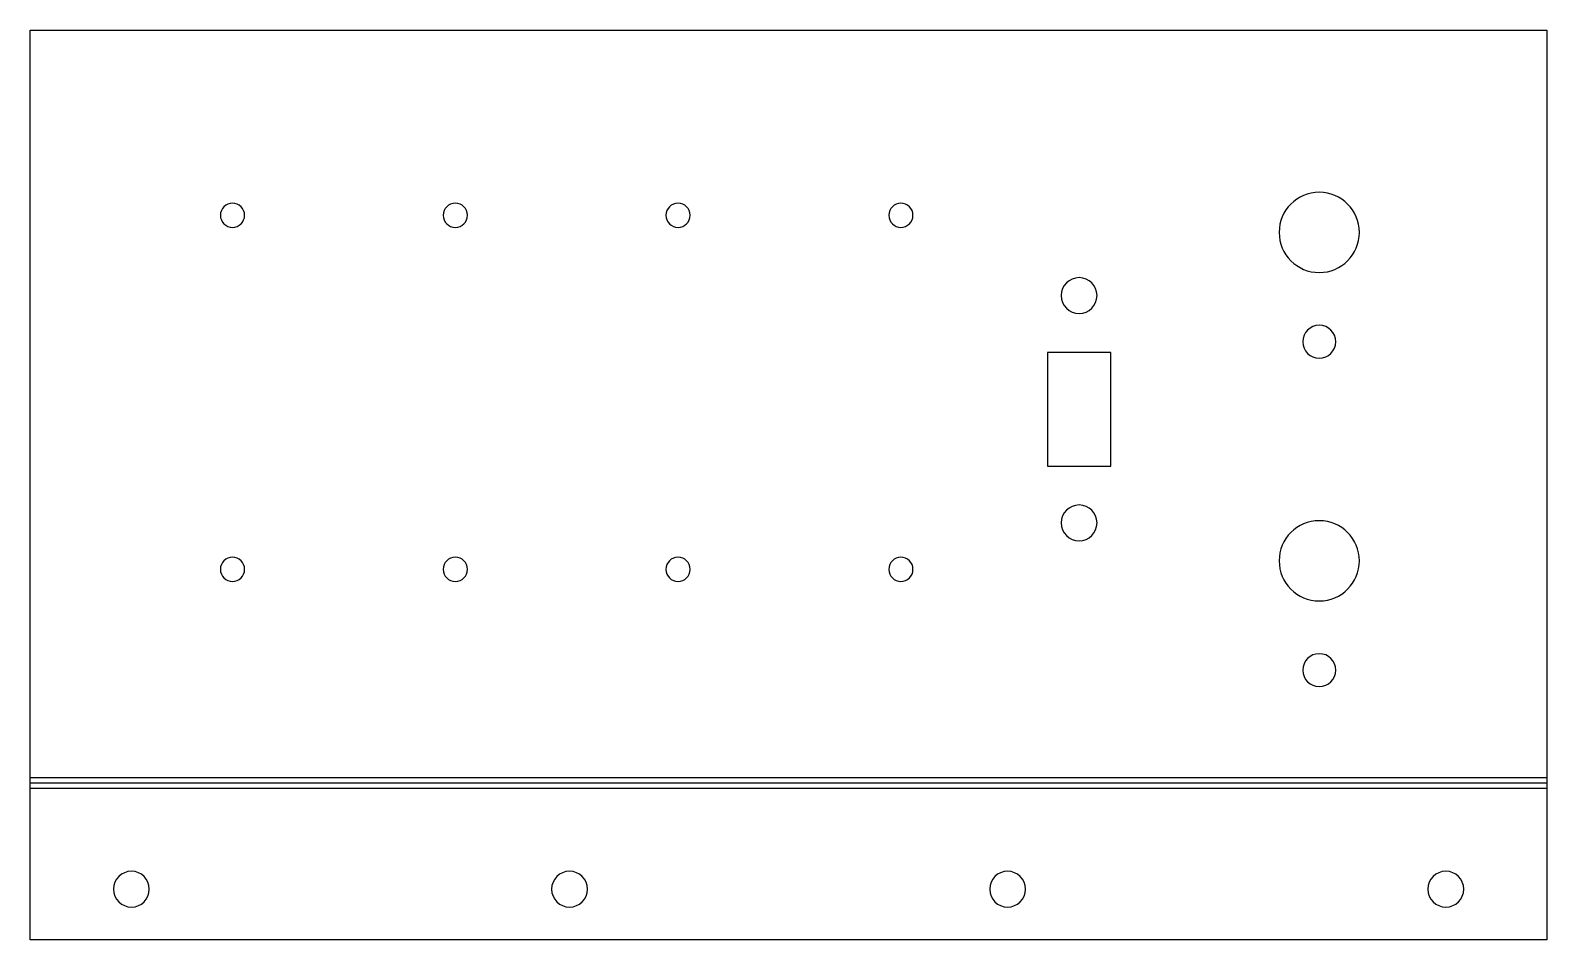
# Model space of a CAD drawing. Header units: millimetres. Extents: x 0 to 191, y 0 to 114.
import ezdxf

# ---------------------------------------------------------------- set-up
doc = ezdxf.new("R2010")
doc.units = ezdxf.units.MM

msp = doc.modelspace()

# ---------------------------------------------------------------- linework, layer by layer
at = {"layer": 'BEND'}
msp.add_line((0, 19.72), (190.5, 19.72), dxfattribs=at)
at = {"layer": 'BEND_EXTENT'}
for p, q in [((0, 20.39), (190.5, 20.39)), ((0, 19.05), (190.5, 19.05))]:
    msp.add_line(p, q, dxfattribs=at)
at = {"layer": 'INTERIOR_PROFILES'}
msp.add_lwpolyline([(127.79, 73.82), (127.79, 59.53), (135.73, 59.53), (135.73, 73.82)], close=True, dxfattribs=at)
at = {"layer": 'INTERIOR_PROFILES', "extrusion": (0, 0, -1)}
for centre, radius in [((-161.93, 88.9), 5.04), ((-25.4, 91.05), 1.52), ((-53.39, 91.05), 1.52), ((-81.38, 91.05), 1.52), ((-109.37, 91.05), 1.52), ((-131.76, 80.96), 2.25), ((-161.93, 75.16), 2.07), ((-131.76, 52.39), 2.25), ((-161.93, 47.62), 5.04), ((-25.4, 46.55), 1.52), ((-53.39, 46.55), 1.52), ((-81.38, 46.55), 1.52), ((-109.37, 46.55), 1.52), ((-161.93, 33.88), 2.07), ((-12.7, 6.35), 2.25), ((-67.74, 6.35), 2.25), ((-122.78, 6.35), 2.25), ((-177.83, 6.35), 2.25)]:
    msp.add_circle(centre, radius, dxfattribs=at)
at = {"layer": 'OUTER_PROFILES'}
msp.add_lwpolyline([(0, 0), (0, 114.3), (190.5, 114.3), (190.5, 0)], close=True, dxfattribs=at)

doc.saveas('drawing.dxf')
